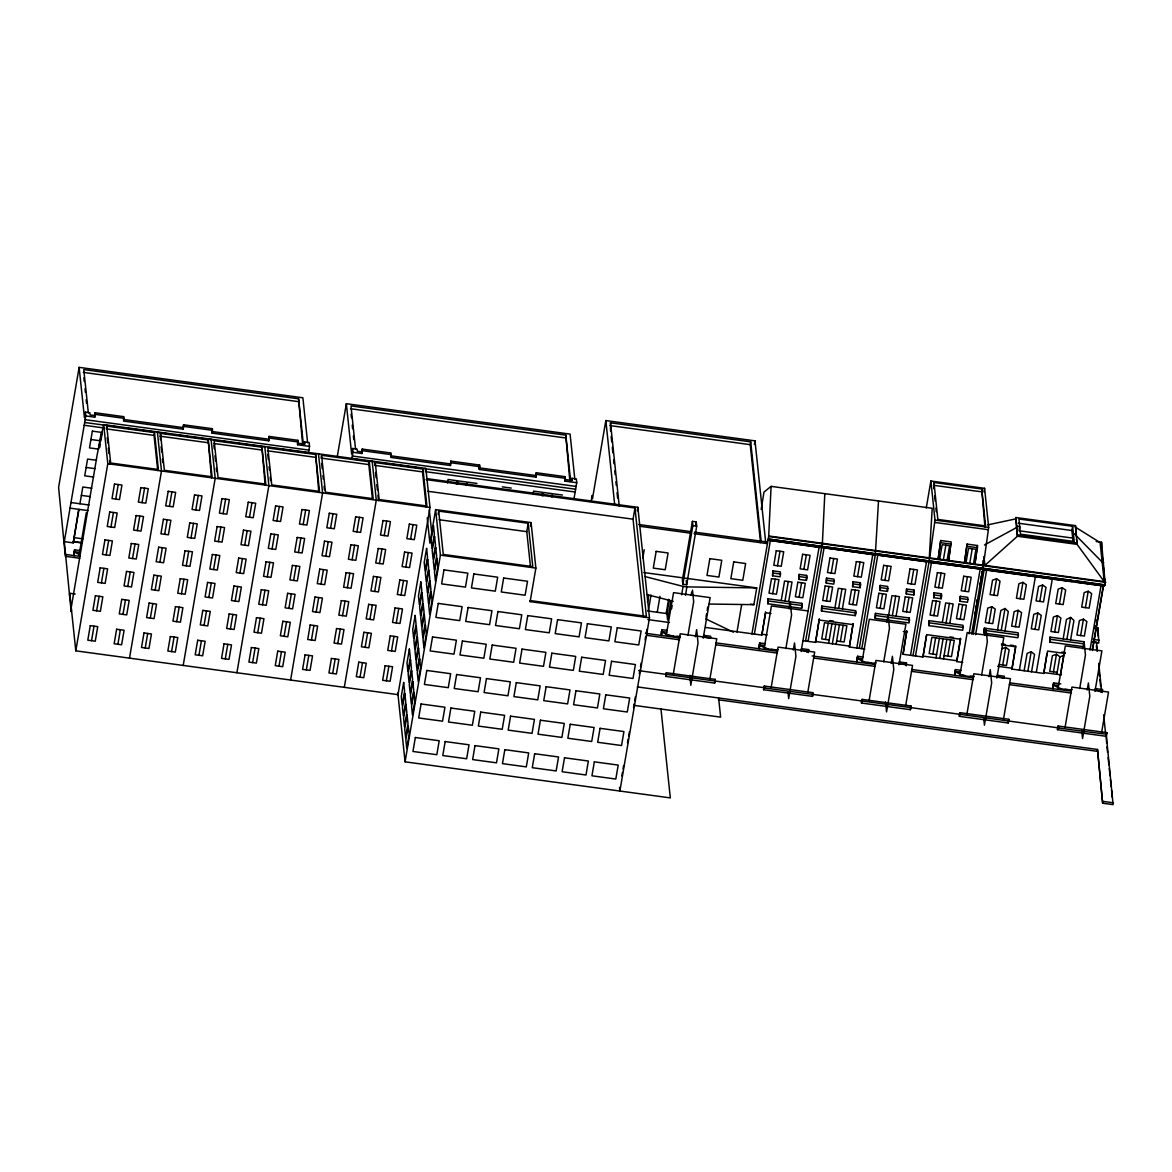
<?xml version="1.0" encoding="UTF-8"?>
<svg xmlns="http://www.w3.org/2000/svg" width="1172" height="1172" viewBox="0 0 1172 1172"><rect width="100%" height="100%" fill="white"/><g stroke="black" fill="none" stroke-linecap="round" stroke-linejoin="round"><path stroke-width="1.5" d="M977.609 599.756L974.958 617.498L977.433 599.581L974.811 616.15M982.385 571.819L979.733 589.56L982.209 571.643L979.587 588.212M79.96 550.547L74.525 549.8L74.129 555.601L74.217 551.631L79.462 552.349M667.234 630.389L661.799 629.657L661.389 635.444L661.477 631.488L666.722 632.191M765.111 643.692L759.676 642.959L759.28 648.761L759.368 644.79L764.613 645.508M862.988 657.009L857.552 656.261L857.157 662.063L857.245 658.093L862.489 658.811M960.864 670.311L955.429 669.578L955.034 675.365L955.121 671.41L960.366 672.113M1060.807 683.891L1053.555 682.91L1053.145 688.711L1053.232 684.741L1058.477 685.459M751.911 634.023L768.671 536.512L771.103 486.365L932.209 508.267L929.015 562.34L978.4 568.786M824.81 493.661L822.363 543.808L805.604 641.04M878.502 500.971L875.323 555.03L824.077 547.793L808.079 641.377M74.129 555.601L74.525 549.8M661.389 635.444L661.799 629.657M759.28 648.761L759.676 642.959M808.416 652.511L808.621 649.61L801.37 648.629M857.157 662.063L857.552 656.261M906.293 665.813L906.498 662.913L899.246 661.931M955.034 675.365L955.429 669.578M1053.145 688.711L1053.555 682.91M1102.281 692.462L1102.486 689.561L1095.234 688.579M929.704 557.872L934.992 520.09L930.876 481.018L984.583 488.314L988.685 527.4L983.411 565.182L768.612 535.97M940.72 540.512L938.157 559.029L940.72 540.512L951.151 541.933L948.602 560.45L950.697 545.288M967.061 544.086L964.512 562.604L967.061 544.086L977.507 545.507L974.958 564.025L977.507 545.507M307.621 442.767L302.874 397.777L79.125 367.363L58.6 487.479L65.339 556.29L79.828 558.253M85.395 412.163L85.79 415.957L94.742 417.173L94.566 415.547L90.098 414.932L89.863 412.764L85.395 412.163L84.443 417.745L79.125 367.363M64.152 540.233L71.184 611.813L71.507 609.982M85.79 415.957L64.299 541.654L73.25 542.87L78.978 509.351M73.25 542.87L78.583 509.996M94.566 415.547L95.049 412.749L123.88 416.675L123.573 421.085L183.242 429.201L183.55 424.791L212.396 428.703L212.088 433.127L268.769 440.833L269.077 436.409L297.908 440.335L297.6 444.759L309.54 446.371L308.426 452.89L277.749 448.715M79.945 503.77L82.802 487.01L91.753 488.226M94.742 417.173L95.049 412.749M69.426 595.112L69.734 593.281L75.184 594.014M79.051 555.118L86.288 512.794M71.243 607.506L97.437 453.33L103.678 424.601L425.875 468.404L429.992 507.491L397.997 694.644L75.799 650.841L69.734 593.281M99.723 447.572L100.294 444.217M100.865 440.862L102.301 432.483M106.769 426.095L110.666 463.013L158.396 469.503L154.514 432.585L106.769 426.095L106.3 428.893L154.03 435.383L157.737 470.543M75.799 650.841L107.795 463.687L103.678 424.601M91.533 640.688L94.009 626.17M96.631 610.802L99.122 596.27M101.407 582.865L103.898 568.347M106.183 554.942L108.674 540.409M110.959 527.004L113.45 512.472M115.735 499.067L118.226 484.549M117.889 644.278L120.364 629.745M122.987 614.377L125.477 599.859M127.763 586.454L130.253 571.921M132.539 558.517L135.029 543.998M137.314 530.579L139.79 516.061M142.09 502.656L144.566 488.123M154.03 435.383L154.514 432.585M160.374 439.705L160.476 433.391L208.206 439.881L212.088 476.799L164.358 470.309L160.476 433.391M129.506 658.137L161.487 470.998L157.37 431.911M145.225 647.984L147.716 633.466M150.338 618.098L152.814 603.58M155.114 590.175L157.59 575.642M159.89 562.238L162.366 547.705M164.666 534.3L167.142 519.782M169.442 506.377L171.918 491.844M183.242 429.201L183.55 424.791M171.581 651.573L174.071 637.055M176.694 621.687L179.169 607.155M181.47 593.75L183.945 579.232M186.245 565.812L188.721 551.294M191.021 537.889L193.497 523.357M195.783 509.952L198.273 495.434M211.429 477.839L208.206 439.881M212.088 433.127L212.396 428.703M183.198 665.447L215.194 478.293L211.077 439.207M198.932 655.295L201.408 640.762M204.031 625.409L206.521 610.876M208.806 597.471L211.297 582.938M213.582 569.533L216.073 555.015M218.358 541.611L220.849 527.078M223.134 513.673L225.625 499.14M225.288 658.869L227.764 644.351M230.386 628.983L232.876 614.465M235.162 601.06L237.652 586.527M239.938 573.123L242.428 558.59M244.714 545.185L247.204 530.667M249.49 517.248L251.965 502.729M265.136 485.135L261.913 447.191L214.168 440.701L218.065 477.619L265.795 484.109L261.913 447.191M268.769 440.833L269.077 436.409M236.905 672.743L268.886 485.589L264.769 446.503M252.625 662.59L255.115 648.072M257.737 632.704L260.213 618.186M262.513 604.767L264.989 590.249M267.289 576.844L269.765 562.311M272.065 548.906L274.541 534.373M276.841 520.969L279.317 506.451M302.698 445.243L298.582 398.802L83.783 369.59L88.34 412.94M297.6 444.759L297.908 440.335M304.193 444.774L304.661 441.976L309.144 442.577L309.54 446.371M278.98 666.179L281.47 651.647M284.093 636.293L286.569 621.761M288.869 608.356L291.345 593.823M293.645 580.418L296.12 565.9M298.421 552.495L300.896 537.963M303.182 524.558L305.672 510.025M318.828 492.445L315.605 454.487L267.875 447.997L271.757 484.915L319.502 491.405L315.605 454.487M321.567 455.293L325.464 492.211L373.194 498.701L369.312 461.783L321.567 455.293L321.099 458.091L368.828 464.581L372.344 497.983M290.597 680.053L322.593 492.899L318.476 453.813M337.448 455.674L346.341 403.695L570.09 434.109L574.822 479.099M306.332 669.901L308.807 655.368M311.444 640L313.92 625.482M316.206 612.077L318.696 597.544M320.981 584.139L323.472 569.621M325.757 556.202L328.248 541.684M330.533 528.279L333.024 513.746M352.596 448.495L352.992 452.289L361.943 453.505L361.782 451.879L357.299 451.264L357.079 449.096L352.596 448.495L351.644 454.077L346.341 403.695M351.878 458.794L352.992 452.289M361.782 451.879L362.251 449.081L391.096 453.007L390.789 457.417L450.458 465.533L450.766 461.109L479.597 465.035L479.289 469.459L535.97 477.165L536.278 472.741L565.124 476.667L564.816 481.077L576.741 482.703L573.928 499.199M361.943 453.505L362.251 449.081M332.687 673.475L335.163 658.957M337.785 643.589L340.276 629.056M342.561 615.652L345.051 601.133M347.337 587.729L349.827 573.196M352.113 559.791L354.603 545.258M356.889 531.854L359.365 517.335M368.828 464.581L369.312 461.783M375.274 462.603L379.157 499.521L426.901 506.011L423.004 469.093L375.274 462.603L374.791 465.387L422.535 471.877L426.227 507.037M344.304 687.349L376.285 500.195L372.183 461.109M360.024 677.196L362.514 662.663M365.137 647.31L367.627 632.777M369.913 619.373L372.388 604.855M374.688 591.435L377.164 576.917M379.464 563.512L381.94 548.979M384.24 535.575L386.716 521.057M386.379 680.786L388.87 666.253M391.492 650.885L393.968 636.367M396.268 622.962L398.744 608.429M401.044 595.024L403.52 580.492M405.82 567.087L408.296 552.569M410.596 539.164L413.071 524.631M422.535 471.877L423.004 469.093M425.48 470.705L425.875 468.404M619.49 787.408L619.871 791.041L649.478 617.849L530.14 601.632L535.868 568.098L531.077 522.595L435.618 509.615L429.89 543.134L427.223 517.848M438.138 514.449L438.709 511.109L528.22 523.269L532.777 566.618L443.28 554.444L438.709 511.109M450.458 465.533L450.766 461.109M447.499 482.849L448.07 479.495L457.021 480.71L456.45 484.065M660.964 709.045L670.325 797.898L405.073 761.829L440.408 555.132L435.618 509.615M457.432 484.197L458.018 480.857L466.954 482.073L466.383 485.428M479.289 469.459L479.597 465.035M535.97 477.165L536.278 472.741M533.011 494.481L533.582 491.127L542.533 492.343L541.962 495.697M530.389 565.959L526.785 531.649L528.22 523.269M530.477 526.169L531.077 522.595M542.958 495.829L543.53 492.474L552.481 493.69L551.909 497.045M569.9 481.575L565.783 435.134L350.985 405.922L355.555 449.272M564.816 481.077L565.124 476.667M571.394 481.091L571.877 478.308L576.346 478.909L576.741 482.703M591.259 500.547L592.124 495.522L592.461 498.774L605.836 420.558L755.002 440.848L765.668 542.153M610.583 431.032L610.48 422.799L750.695 441.859L761.185 541.537M643.325 616.692L633.056 519.181L634.975 508.003L426.139 479.612M637.231 510.904L637.846 507.33L426.652 478.615M642.783 558.121L644.219 549.741M647.515 602.232L648.673 595.391M648.292 611.066L651.017 595.068M621.849 775.952L622.449 772.451M623.05 768.964L623.65 765.477M627.489 742.96L628.177 738.931M628.69 735.972L629.379 731.958M633.525 707.698L634.184 703.815M634.711 700.71L635.385 696.827M639.326 673.783L639.985 669.901M640.513 666.795L641.172 662.913M645.113 639.868L645.713 636.381M646.314 632.895L646.9 629.393M657.243 612.282L659.968 596.284M666.194 613.498L668.626 599.273M670.823 601.324L667.615 620.105L666.941 613.601L669.271 599.947M666.311 634.96L673.548 592.651L710.144 597.617L703.215 638.183M671.585 608.795L672.127 605.602M665.711 676.405L666.341 672.743L715.272 679.394L714.642 683.056L665.711 676.405L666.341 672.743M692.418 521.35L682.397 580.008L682.851 584.257L686.66 584.784L696.695 526.125L696.241 521.862L692.418 521.35L692.872 525.598L682.851 584.257M681.635 594.775L683.071 586.396L644.834 576.521M695.641 525.422L696.241 521.862M685.459 595.288L686.895 586.908L756.746 587.905L753.874 604.664L709.104 604.034M673.255 674.369L680.2 633.803L716.781 638.784L709.851 679.335M691.099 595.493L691.7 591.977M687.964 635.239L693.692 601.734L692.476 590.102M695.436 636.748L696.637 629.686L698.043 642.989L690.806 685.298L689.751 675.336M706.013 617.161L706.599 613.747M707.17 610.334L707.756 606.92M760.525 542.519L750.227 444.657L750.695 441.859M754.387 444.452L755.002 440.848M736.983 632.06L741.656 604.752M761.17 509.41L763.983 492.079L771.103 486.365M754.387 634.081L770.385 540.497M705.588 627.445L761.844 635.092L765.565 611.843M761.844 635.092L765.668 612.736L771 613.469M768.056 598.775L767.807 603.741L801.619 608.327L802.088 605.543L801.868 603.375L768.056 598.775L767.807 603.741M772.831 570.837L772.582 575.804L780.039 576.814L780.508 574.031L780.288 571.863L772.831 570.837L772.582 575.804M772.729 593.691L775.219 579.173M777.505 565.768L779.995 551.236M763.587 689.722L764.217 686.045L813.148 692.711L812.533 696.373L763.587 689.722L764.217 686.045M781.226 600.562L784.566 581.019L792.023 582.03L788.683 601.588M784.962 601.075L788.302 581.517M771.132 687.671L778.076 647.12L814.672 652.086L807.728 692.652M788.976 608.81L790.177 601.749L791.569 615.051L785.855 648.556M799.172 574.427L798.923 579.393L806.38 580.404L806.863 577.606L806.629 575.437L799.172 574.427L798.923 579.393M799.084 597.28L801.575 582.748M803.86 569.343L806.351 554.825M793.312 650.05L794.513 643.003L795.92 656.291L788.683 698.615L787.98 691.963M801.868 603.375L801.619 608.327M806.629 575.437L806.38 580.404M801.091 651.486L819.111 547.119M806.556 652.13A17.976 11.251 12 0 0 808.299 651.442L808.621 649.61M815.536 642.388L819.272 619.138L815.536 642.388L803.113 640.703M821.748 606.071L821.499 611.037L855.311 615.637L855.794 612.839L855.56 610.671L821.748 606.071L821.499 611.037M826.524 578.148L826.275 583.099L833.732 584.125L834.215 581.327L833.981 579.158L826.524 578.148L826.275 583.099M826.436 601.002L828.912 586.469M831.212 573.064L833.688 558.546M825.454 639.458L828.238 623.211M828.619 643.282L831.974 623.724M834.933 607.872L838.273 588.315L845.73 589.326L842.39 608.883M832.354 643.78L835.695 624.237M838.654 608.371L841.994 588.827M836.076 644.292L839.43 624.735M840.383 641.494L843.151 625.247M852.879 581.722L852.63 586.689L860.087 587.699L860.57 584.901L860.336 582.748L852.879 581.722L852.63 586.689M852.791 604.576L855.267 590.058M857.567 576.653L860.043 562.12M849.348 646.988L853.084 623.738L849.348 646.988L864.775 649.083M855.56 610.671L855.311 615.637M860.336 582.748L860.087 587.699M856.805 647.999L872.803 554.429M859.296 648.336L875.294 554.766M861.786 648.673L877.784 555.103L926.51 561.725L910.512 655.309M862.079 661.579L869.302 619.255L905.897 624.237L898.968 664.788M875.455 613.381L875.206 618.333L909.018 622.933L909.487 620.149L909.267 617.981L875.455 613.381L875.206 618.333M880.231 585.443L879.982 590.41L887.438 591.421L887.907 588.622L887.687 586.454L880.231 585.443L879.982 590.41M861.464 703.024L862.094 699.362L911.025 706.013L910.41 709.675L861.464 703.024L862.094 699.362M880.128 608.297L882.619 593.779M884.904 580.36L887.394 565.842M869.023 700.988L875.953 660.422L912.548 665.403L905.604 705.954M886.852 622.112L888.054 615.066L889.46 628.353L883.732 661.858M888.625 615.168L891.965 595.61L899.422 596.636L896.082 616.179M892.361 615.681L895.701 596.123M891.189 663.367L892.405 656.305L893.797 669.593L886.559 711.917L885.519 701.955M906.571 589.033L906.322 593.984L913.779 594.995L914.263 592.212L914.043 590.043L906.571 589.033L906.322 593.984M906.483 611.887L908.974 597.354M911.259 583.949L913.75 569.416M926.261 507.989L930.876 481.018M903.055 654.284L906.776 631.034L903.055 654.284L922.95 656.994L926.759 634.653L960.571 639.238L956.748 661.594L962.725 662.4M908.783 620.764L909.267 617.981M914.043 590.043L913.779 594.995M933.864 488.812L933.967 482.498L981.711 488.988L985.593 525.906L937.864 519.416L933.967 482.498M906.498 662.913L906.176 664.758L899.188 663.806M913.003 655.646L929 562.062M915.479 655.983L931.476 562.399M922.95 656.994L926.378 635.458M929.147 620.677L928.898 625.643L962.71 630.243L963.194 627.445L962.959 625.277L929.147 620.677L928.898 625.643M933.923 592.739L933.674 597.705L941.131 598.716L941.614 595.933L941.38 593.764L933.923 592.739L933.674 597.705M939.651 559.22L942.142 544.702L949.598 545.712L947.108 560.245M933.835 615.593L936.311 601.075M938.611 587.67L941.087 573.137M943.387 559.733L945.863 545.214M941.38 593.764L941.131 598.716M932.868 654.064L935.637 637.817M936.018 657.888L939.373 638.33M942.332 622.464L945.672 602.921L953.129 603.932L949.789 623.489M939.754 658.386L943.094 638.828M946.053 622.977L949.393 603.419M943.489 658.898L946.829 639.341M947.782 656.086L950.551 639.853M960.278 596.328L960.029 601.295L967.486 602.305L967.969 599.507L967.735 597.339L960.278 596.328L960.029 601.295M966.006 562.809L968.497 548.291L975.954 549.302L973.463 563.82M984.934 526.946L981.711 488.988M960.19 619.182L962.666 604.664M964.966 591.245L967.442 576.727M969.742 563.322L972.218 548.789M983.967 491.903L984.583 488.314M956.748 661.594L960.483 638.344L960.571 639.238M959.956 674.882L967.193 632.572L1003.774 637.539L996.845 678.105M969.127 633.818L980.202 569.021L982.693 569.372L767.894 540.16L821.616 547.734M971.617 634.155L982.956 568.244L877.345 553.887M973.112 634.345L984.187 569.563L986.678 569.9L975.602 634.697M959.341 716.326L959.971 712.664L1008.902 719.315L1008.286 722.992L959.341 716.326L959.971 712.664M966.9 714.29L973.829 673.739L1010.425 678.705L1003.496 719.256M984.348 628.177L984.099 633.144L1017.897 637.744L1018.38 634.946L1018.146 632.777L984.348 628.177L984.099 633.144M984.729 635.429L985.93 628.368L987.337 641.655L981.609 675.16M989.022 623.108L991.82 606.715L995.233 609.088L992.757 623.607L985.3 622.596L987.776 608.078L991.82 606.715M993.797 595.171L996.596 578.778L1000.009 581.151L997.533 595.684L990.076 594.658L992.552 580.14L996.596 578.778M984.905 565.373L1017.413 536.249L1015.831 517.511L1075.486 525.627L1077.083 544.365L1104.229 581.605L984.905 565.373L983.967 556.51M989.065 676.669L990.281 669.622L991.673 682.91L984.436 725.219L983.748 718.583M997.519 629.979L1000.844 610.495L1005.005 608.502L1008.301 611.506L1004.975 630.99M1001.254 630.477L1005.005 608.502M1015.831 517.511L1017.413 536.249L1077.083 544.365L1076.526 539.164M1002.734 664.949L1005.752 647.354L1009.136 649.859L1006.47 665.462L999.013 664.436M1015.377 626.683L1018.175 610.304L1021.588 612.663L1019.113 627.196L1011.656 626.185L1014.132 611.652L1018.175 610.304M1020.153 598.76L1022.951 582.367L1026.364 584.74L1023.889 599.258L1016.417 598.247L1018.908 583.715L1022.951 582.367M1065.377 653.493L1047.592 651.075L1043.769 673.417L1011.949 669.095L1015.67 645.845M1011.949 669.095L1015.772 646.754L1001.533 644.805M1019.406 670.106L1035.403 576.536M1024.123 670.75L1027.097 653.419L1031.199 651.705L1034.554 654.43L1031.58 671.761M1027.859 671.263L1031.199 651.705M1035.023 629.364L1037.821 612.971L1041.234 615.344L1038.744 629.862L1031.287 628.851L1033.777 614.318L1037.821 612.971M1039.798 601.426L1042.597 585.033L1046.01 587.406L1043.519 601.925L1036.063 600.914L1038.553 586.396L1042.597 585.033M1036.312 672.406L1052.31 578.836M1043.769 673.417L1046.904 653.61M1049.98 637.114L1049.731 642.066L1083.543 646.666L1084.012 643.868L1083.792 641.699L1049.98 637.114L1049.731 642.066M1073.186 542.636L1071.911 530.506L1072.629 526.301L1018.922 519.006L1020.519 534.183L1074.226 541.479L1072.629 526.301M1054.654 632.03L1057.466 615.637L1060.865 618.01L1058.389 632.528L1050.932 631.518L1053.408 616.999L1057.466 615.637M1059.429 604.093L1062.228 587.699L1065.641 590.073L1063.165 604.606L1055.708 603.58L1058.184 589.062L1062.228 587.699M1103.672 562.296L1102.178 562.091L1076.174 535.692L1075.486 525.627M1076.174 535.692L1076.409 534.3L1073.42 533.89L1072.702 538.08L1019.01 530.784L1019.728 526.594L1016.739 526.184L1016.505 527.59L984.451 545.009M1053.452 671.849L1056.455 654.254L1059.854 656.76L1056.851 674.31M1063.151 638.901L1066.476 619.417L1070.637 617.424L1073.933 620.442L1070.607 639.912M1058.067 688.228L1065.304 645.904L1101.9 650.885L1094.97 691.436M1060.572 674.808L1063.927 655.265L1059.81 656.979M1066.886 639.399L1070.637 617.424M1057.466 729.673L1058.082 726.01L1107.027 732.661L1106.397 736.324L1057.466 729.673L1058.082 726.01M1080.643 635.561L1083.441 619.168L1086.854 621.541L1084.364 636.059L1076.907 635.048L1079.397 620.53L1083.441 619.168M1085.418 607.623L1088.217 591.245L1091.63 593.603L1089.14 608.136L1081.683 607.125L1084.173 592.593L1088.217 591.245M1065.011 727.622L1071.941 687.07L1108.536 692.051L1101.607 732.603M1082.84 648.761L1084.056 641.714L1085.448 655.002L1079.72 688.506M1096.172 541.523L1101.563 542.255L1101.431 548.393M1089.96 650.24L1101.035 585.458L1103.511 585.795L1092.451 650.577M1095.131 629.012L1095.688 625.789M1092.348 649.669L1103.423 584.887L1103.511 585.795M1087.191 690.015L1088.392 682.954L1089.799 696.241L1082.562 738.565L1081.683 730.259M1095.044 627.562L1098.018 627.972L1098.105 636.03M875.587 553.902L768.158 539.032L1105.299 585.136L1101.563 542.255M1098.018 627.972L1098.838 643.047L1092.875 642.241M1100.435 692.095A17.976 11.251 12 0 0 1102.178 691.407L1102.486 689.561M1107.027 732.661L1106.178 734.199L1113.092 804.637L1102.647 803.216L1097.505 749.479L637.334 686.924M1102.647 803.216L1097.505 749.479M714.642 683.056L715.272 679.394M910.41 709.675L911.025 706.013M1008.902 719.315L1008.286 722.992M1001.679 648.849L1005.752 647.354M987.747 524.88L1015.582 518.918M1056.455 654.254L1052.397 655.734L1049.731 671.336L1057.188 672.347M763.368 687.583L765.492 688.052M959.121 714.202L1059.371 728.002M609.997 425.583L750.227 444.657M933.498 485.296L981.228 491.786M83.3 372.388L298.098 401.586M350.501 408.72L565.314 437.918M1018.204 523.195L1071.911 530.506M934.992 520.09L988.685 527.4M934.597 522.39L988.304 529.7M1017.648 534.857L1077.317 542.973M95.225 414.375L124.056 418.301M183.726 426.418L212.557 430.329M269.252 438.035L298.084 441.961M362.426 450.707L391.258 454.633M450.927 462.735L479.773 466.661M536.454 474.367L565.3 478.293M123.412 419.459L183.081 427.575M211.912 431.501L268.593 439.207M297.439 443.133L304.896 444.144L304.661 441.976M390.613 455.791L450.282 463.907M479.128 467.833L535.809 475.539M564.64 479.451L572.097 480.476L571.877 478.308M85.16 419.679L308.91 450.092M352.362 456.011L576.111 486.424M84.677 422.477L109.934 425.905M113.552 426.403L118.958 427.135M122.577 427.619L153.239 431.794M156.858 432.278L171.288 434.241M174.892 434.739L187.535 436.453M191.139 436.951L196.544 437.683M200.163 438.167L214.593 440.13M218.212 440.628L230.84 442.342M234.444 442.84L239.864 443.573M243.468 444.056L265.121 447.001M268.725 447.499L274.145 448.231M353.695 459.043L360.903 460.025M364.521 460.523L377.15 462.237M380.753 462.72L386.174 463.467M389.778 463.951L420.455 468.126M424.059 468.61L575.628 489.222M84.194 425.26L104.044 427.97M425.392 471.657L575.159 492.02M159.993 436.189L207.737 442.679M213.7 443.485L261.429 449.975M267.392 450.795L315.136 457.285M940.955 542.724L951.386 544.145M967.296 546.313L977.741 547.734M467.95 482.205L476.901 483.421M502.261 486.863L511.212 488.079M553.477 493.837L562.428 495.053M90.918 439.515L99.869 440.731M692.872 525.598L696.695 526.125M768.671 536.512L1105.782 582.352M427.824 491.273L633.056 519.181M1072.072 580.36L983.704 568.347L983.469 569.739L1104.288 586.161L1104.537 584.769L1075.676 580.843M988.479 570.149L1072.16 581.532M1075.764 582.015L1099.233 585.209M638.681 524.514L690.806 531.605M694.41 532.088L767.191 541.991L767.367 543.618L694.117 533.656M639.897 526.287L690.542 533.172M96.529 460.288L87.578 459.072L84.721 475.832L93.657 477.048M107.795 463.687L429.992 507.491M86.142 467.452L95.093 468.668M439.075 519.723L526.785 531.649M773.051 573.005L780.508 574.031M799.407 576.595L806.863 577.606M826.758 580.316L834.215 581.327M853.099 583.89L860.57 584.901M880.45 587.612L887.907 588.622M906.806 591.201L914.263 592.212M934.157 594.907L941.614 595.933M960.513 598.496L967.969 599.507M81.366 495.39L90.317 496.606M643.78 572.537L756.746 587.905M1093.344 639.443L1099.321 640.249M70.994 502.539L89.028 505M1093.066 641.626L1096.479 642.095L1097.417 650.973M683.071 586.396L686.895 586.908M440.408 555.132L535.868 568.098M768.275 600.943L802.088 605.543M821.982 608.239L855.794 612.839M875.674 615.549L909.487 620.149M929.381 622.845L963.194 627.445M984.568 630.346L1018.38 634.946M1050.2 639.267L1084.012 643.868M70.042 508.135L88.003 510.582M808.021 610.934L771.425 605.953L764.203 648.277L767.675 648.746M750.461 604.195L753.874 604.664M829.952 620.589L833.497 621.072M949.803 636.894L953.363 637.378M1001.43 643.911L1004.99 644.395M1010.337 645.113L1013.897 645.596M1061.729 652.101L1065.289 652.584M819.36 620.047L853.172 624.647M903.319 631.459L906.879 631.942M647.794 610.993L666.941 613.601M829.19 639.971L821.733 638.96L824.502 622.713L846.887 625.76L844.104 641.992L836.647 640.981M936.589 654.577L929.132 653.551L931.901 637.319L954.286 640.352L951.503 656.598L944.046 655.588M73.851 537.596L82.875 538.827M761.741 634.184L767.089 634.916M815.448 641.494L849.261 646.08M922.847 656.086L956.66 660.686M997.621 666.253L1011.846 668.187M1043.666 672.523L1061.466 674.94M73.177 541.464L82.201 542.68M647.852 619.592L669.505 622.537M73.147 541.786L82.157 543.017M703.493 635.312L710.73 636.308L710.422 638.139L703.434 637.187M997.123 675.248L1004.375 676.229L1004.052 678.061L997.064 677.108M801.311 650.489L808.299 651.442M1095.19 690.455L1102.178 691.407M668.055 635.195L673.285 635.913M676.771 636.381L680.258 636.865M771.161 649.215L776.391 649.933M867.309 662.297L870.781 662.766M961.699 675.131L965.186 675.599M970.401 676.303L973.888 676.786M1065.04 689.18L1068.527 689.649M65.647 554.444L80.15 556.422M645.479 633.29L679.907 637.964M716.136 642.886L777.754 651.266M812.181 655.954L875.587 664.568M911.831 669.505L973.434 677.87M1009.678 682.807L1071.281 691.172M646.973 635.37L679.584 639.795M715.828 644.732L777.432 653.097M813.676 658.034L875.279 666.399M911.523 671.336L973.126 679.701M1009.37 684.638L1070.974 693.004M638.681 670.633L763.704 687.627M763.895 687.891L861.552 700.929M959.399 714.231L861.244 700.885M1057.774 727.841L1082.239 731.167M1083.997 731.401L1106.178 734.199L1106.617 743.253M718.333 699.801L1097.182 751.311M633.949 705.368L720.634 717.147L718.612 697.97M1102.969 801.384L1113.4 802.805M647.178 594.629L673.255 601.353M705.72 618.875L733.438 632.191M1075.251 527.034L1100.127 542.592L1104.229 581.605M1102.31 556.744L1102.662 560.084M1103.365 566.765L1103.892 571.775M1104.595 578.455L1105.299 585.136M1096.421 620.032L1096.787 623.548M1098.721 663.396L1101.519 690.044M1096.347 645.699L1096.919 651.031M1098.779 668.787L1099.526 675.892M1099.907 679.438L1100.655 686.543M1103.628 714.847L1105.489 732.5M1106.998 746.857L1107.569 752.278M1108.141 757.698L1108.902 764.92M1109.283 768.524L1110.045 775.747M1110.426 779.365L1111.188 786.588M1111.569 790.192L1112.331 797.414M982.942 560.699L982.956 568.244M934.611 495.844L935.168 501.118M935.901 508.15L936.267 511.666M887.204 589.252L887.438 591.421M812.299 694.234L812.533 696.373M686.221 580.521L686.66 584.784M637.846 507.33L649.478 617.849M634.975 508.003L646.387 616.355L530.037 600.547L530.14 601.632M610.48 422.799L619.255 506.158M611.154 436.467L611.725 441.903M612.297 447.338L612.868 452.773M613.63 460.025L614.011 463.643M614.773 470.895L615.154 474.513M615.915 481.765L616.296 485.398M617.058 492.636L617.629 498.071M605.836 420.558L614.597 503.784M565.783 435.134L570.544 480.286M429.318 509.805L431.941 534.666M375.538 472.419L376.095 477.693M376.827 484.725L377.384 489.999M377.941 495.273L378.497 500.547M397.821 692.974L405.073 761.829M351.087 414.17L351.468 417.818M352.23 425.084L352.611 428.732M353.387 435.999L353.768 439.632M321.655 463.365L322.212 468.639M322.945 475.671L323.311 479.187M324.058 486.219L324.424 489.735M298.582 398.802L303.328 443.954M267.773 454.311L268.329 459.585M269.062 466.617L269.428 470.133M270.175 477.165L270.542 480.681M213.875 445.243L214.256 448.759M214.989 455.791L215.545 461.065M216.293 468.097L216.659 471.613M161.106 446.737L161.663 452.011M162.41 459.043L162.776 462.559M107.223 437.683L107.78 442.957M108.337 448.231L108.893 453.505M109.626 460.537L109.992 464.053M83.871 377.838L84.252 381.486M85.029 388.752L85.409 392.4M86.171 399.667L86.552 403.315M973.888 676.288A17.976 11.251 12 0 1 955.121 671.41M876.011 662.986A17.976 11.251 12 0 1 857.245 658.093M778.135 649.669A17.976 11.251 12 0 1 759.368 644.79M680.258 636.367A17.976 11.251 12 0 1 661.477 631.488M79.813 554.722A17.976 11.251 12 0 1 74.217 551.631M1072.014 689.634A17.976 11.251 12 0 1 1053.232 684.741M92.354 431.135L89.482 447.894L98.433 449.11L101.305 432.351L92.354 431.135M90.288 625.658L87.797 640.176L95.254 641.201L97.745 626.668L90.288 625.658M95.386 595.772L92.91 610.29L100.367 611.315L102.843 596.782L95.386 595.772M100.162 567.834L97.686 582.367L105.143 583.378L107.619 568.845L100.162 567.834M104.938 539.896L102.462 554.429L109.919 555.44L112.395 540.922L104.938 539.896M109.714 511.974L107.238 526.492L114.695 527.503L117.171 512.984L109.714 511.974M114.49 484.036L112.014 498.569L119.471 499.58L121.947 485.047L114.49 484.036M116.629 629.247L114.153 643.765L121.61 644.776L124.1 630.258L116.629 629.247M121.742 599.346L119.266 613.879L126.723 614.89L129.198 600.372L121.742 599.346M126.517 571.423L124.042 585.941L131.498 586.952L133.974 572.434L126.517 571.423M131.293 543.486L128.817 558.004L136.274 559.029L138.75 544.497L131.293 543.486M136.069 515.548L133.579 530.081L141.05 531.092L143.526 516.574L136.069 515.548M140.845 487.625L138.355 502.143L145.811 503.154L148.302 488.636L140.845 487.625M143.98 632.953L141.504 647.486L148.961 648.497L151.437 633.979L143.98 632.953M149.093 603.067L146.603 617.6L154.074 618.611L156.55 604.078L149.093 603.067M153.869 575.144L151.378 589.663L158.835 590.673L161.326 576.155L153.869 575.144M158.645 547.207L156.154 561.725L163.611 562.75L166.102 548.218L158.645 547.207M163.421 519.269L160.93 533.802L168.387 534.813L170.878 520.28L163.421 519.269M168.197 491.332L165.706 505.865L173.163 506.875L175.654 492.357L168.197 491.332M170.336 636.543L167.845 651.061L175.317 652.086L177.792 637.553L170.336 636.543M175.448 606.657L172.958 621.175L180.415 622.186L182.905 607.667L175.448 606.657M180.224 578.719L177.734 593.252L185.191 594.263L187.681 579.73L180.224 578.719M185 550.781L182.51 565.314L189.967 566.325L192.457 551.807L185 550.781M189.761 522.859L187.286 537.377L194.742 538.388L197.233 523.869L189.761 522.859M194.537 494.921L192.061 509.439L199.518 510.465L201.994 495.932L194.537 494.921M197.687 640.264L195.197 654.782L202.653 655.793L205.144 641.274L197.687 640.264M202.785 610.378L200.309 624.896L207.766 625.907L210.257 611.388L202.785 610.378M207.561 582.44L205.085 596.958L212.542 597.984L215.018 583.451L207.561 582.44M212.337 554.503L209.861 569.035L217.318 570.046L219.794 555.513L212.337 554.503M217.113 526.565L214.637 541.098L222.094 542.109L224.57 527.59L217.113 526.565M221.889 498.642L219.413 513.16L226.87 514.171L229.346 499.653L221.889 498.642M224.028 643.838L221.552 658.371L229.009 659.382L231.499 644.864L224.028 643.838M229.141 613.952L226.665 628.485L234.122 629.496L236.598 614.963L229.141 613.952M233.917 586.015L231.441 600.547L238.898 601.558L241.373 587.04L233.917 586.015M238.692 558.092L236.217 572.61L243.673 573.621L246.149 559.103L238.692 558.092M243.468 530.154L240.993 544.687L248.449 545.698L250.925 531.165L243.468 530.154M248.244 502.217L245.754 516.749L253.225 517.76L255.701 503.242L248.244 502.217M251.379 647.559L248.904 662.092L256.36 663.103L258.836 648.57L251.379 647.559M256.492 617.673L254.002 632.191L261.473 633.217L263.949 618.684L256.492 617.673M261.268 589.736L258.778 604.269L266.234 605.279L268.725 590.747L261.268 589.736M266.044 561.813L263.554 576.331L271.01 577.342L273.501 562.824L266.044 561.813M270.82 533.875L268.329 548.393L275.786 549.419L278.277 534.886L270.82 533.875M275.596 505.938L273.105 520.471L280.562 521.481L283.053 506.949L275.596 505.938M277.735 651.149L275.259 665.667L282.716 666.678L285.192 652.159L277.735 651.149M282.848 621.263L280.357 635.781L287.814 636.792L290.304 622.273L282.848 621.263M287.623 593.325L285.133 607.843L292.59 608.869L295.08 594.336L287.623 593.325M292.399 565.387L289.909 579.92L297.366 580.931L299.856 566.398L292.399 565.387M297.175 537.45L294.685 551.983L302.142 552.994L304.632 538.475L297.175 537.45M301.937 509.527L299.461 524.045L306.918 525.056L309.408 510.538L301.937 509.527M305.086 654.855L302.596 669.388L310.053 670.399L312.543 655.88L305.086 654.855M310.184 624.969L307.709 639.502L315.165 640.513L317.656 625.995L310.184 624.969M314.96 597.046L312.485 611.564L319.941 612.575L322.417 598.057L314.96 597.046M319.736 569.109L317.26 583.627L324.717 584.652L327.193 570.119L319.736 569.109M324.512 541.171L322.036 555.704L329.493 556.715L331.969 542.182L324.512 541.171M329.288 513.248L326.812 527.766L334.269 528.777L336.745 514.259L329.288 513.248M331.442 658.444L328.951 672.977L336.408 673.988L338.898 659.455L331.442 658.444M336.54 628.558L334.064 643.076L341.521 644.102L343.997 629.569L336.54 628.558M341.316 600.621L338.84 615.154L346.297 616.164L348.773 601.632L341.316 600.621M346.092 572.683L343.616 587.216L351.073 588.227L353.548 573.709L346.092 572.683M350.868 544.76L348.392 559.278L355.849 560.289L358.324 545.771L350.868 544.76M355.643 516.823L353.153 531.356L360.624 532.366L363.1 517.834L355.643 516.823M358.779 662.165L356.303 676.683L363.76 677.709L366.235 663.176L358.779 662.165M363.891 632.279L361.401 646.798L368.872 647.808L371.348 633.29L363.891 632.279M368.667 604.342L366.177 618.86L373.648 619.885L376.124 605.353L368.667 604.342M373.443 576.404L370.953 590.937L378.41 591.948L380.9 577.43L373.443 576.404M378.219 548.481L375.729 563L383.185 564.01L385.676 549.492L378.219 548.481M382.995 520.544L380.504 535.062L387.961 536.087L390.452 521.555L382.995 520.544M385.134 665.74L382.658 680.273L390.115 681.284L392.591 666.765L385.134 665.74M390.247 635.854L387.756 650.387L395.213 651.398L397.704 636.865L390.247 635.854M395.023 607.931L392.532 622.449L399.989 623.46L402.479 608.942L395.023 607.931M399.798 579.994L397.308 594.512L404.765 595.537L407.255 581.004L399.798 579.994M404.574 552.056L402.084 566.589L409.541 567.6L412.031 553.067L404.574 552.056M409.336 524.118L406.86 538.651L414.317 539.662L416.807 525.144L409.336 524.118M403.666 682.514L401.278 696.476L402.186 705.148L404.574 691.187L403.666 682.514M409.394 648.995L407.006 662.956L407.929 671.629L410.317 657.668L409.394 648.995M415.122 615.476L412.734 629.437L413.657 638.11L416.045 624.134L415.122 615.476M420.851 581.957L418.463 595.918L419.386 604.591L421.774 590.615L420.851 581.957M426.593 548.437L424.205 562.399L425.114 571.072L427.502 557.096L426.593 548.437M404.809 693.341L402.421 707.317L403.329 715.989L405.717 702.013L404.809 693.341M410.537 659.821L408.149 673.797L409.057 682.456L411.445 668.494L410.537 659.821M416.265 626.302L413.877 640.278L414.8 648.936L417.188 634.975L416.265 626.302M421.993 592.783L419.605 606.759L420.528 615.417L422.916 601.456L421.993 592.783M427.721 559.264L425.333 573.24L426.256 581.898L428.644 567.937L427.721 559.264M433.464 525.745L431.076 539.721L431.985 548.379L434.373 534.417L433.464 525.745M405.952 704.182L403.564 718.143L404.472 726.816L406.86 712.854L405.952 704.182M411.68 670.662L409.292 684.624L410.2 693.297L412.588 679.335L411.68 670.662M417.408 637.143L415.02 651.105L415.928 659.777L418.316 645.816L417.408 637.143M423.136 603.624L420.748 617.585L421.671 626.258L424.059 612.297L423.136 603.624M428.864 570.105L426.476 584.066L427.399 592.739L429.787 578.778L428.864 570.105M434.592 536.586L432.204 550.547L433.127 559.22L435.515 545.258L434.592 536.586M407.094 715.023L404.706 728.984L405.615 737.657L408.002 723.681L407.094 715.023M412.822 681.503L410.434 695.465L411.343 704.138L413.731 690.162L412.822 681.503M418.55 647.984L416.163 661.946L417.071 670.618L419.459 656.642L418.55 647.984M424.279 614.465L421.891 628.426L422.799 637.099L425.187 623.123L424.279 614.465M430.007 580.946L427.619 594.907L428.542 603.58L430.915 589.604L430.007 580.946M435.735 547.427L433.347 561.388L434.27 570.061L436.658 556.085L435.735 547.427M408.237 725.849L405.849 739.825L406.757 748.483L409.145 734.522L408.237 725.849M413.965 692.33L411.577 706.306L412.485 714.964L414.873 701.003L413.965 692.33M419.693 658.811L417.305 672.787L418.214 681.445L420.602 667.483L419.693 658.811M425.421 625.291L423.033 639.267L423.942 647.926L426.33 633.964L425.421 625.291M431.15 591.772L428.762 605.748L429.67 614.406L432.058 600.445L431.15 591.772M436.878 558.253L434.49 572.229L435.413 580.887L437.786 566.926L436.878 558.253M415.342 737.496L412.954 751.472L436.819 754.709L439.207 740.748L415.342 737.496M421.07 703.976L418.682 717.953L442.547 721.19L444.935 707.229L421.07 703.976M426.798 670.457L424.411 684.433L448.275 687.671L450.663 673.71L426.798 670.457M432.527 636.938L430.139 650.914L454.003 654.152L456.391 640.19L432.527 636.938M438.255 603.419L435.867 617.395L459.732 620.633L462.12 606.671L438.255 603.419M443.983 569.9L441.595 583.876L465.46 587.113L467.848 573.152L443.983 569.9M445.17 741.554L442.782 755.53L466.646 758.767L469.034 744.806L445.17 741.554M450.898 708.035L448.51 722.011L472.375 725.248L474.763 711.287L450.898 708.035M456.626 674.515L454.238 688.491L478.117 691.729L480.505 677.768L456.626 674.515M462.369 640.996L459.981 654.972L483.846 658.21L486.233 644.248L462.369 640.996M468.097 607.477L465.709 621.438L489.574 624.691L491.962 610.729L468.097 607.477M473.825 573.958L471.437 587.919L495.302 591.171L497.69 577.21L473.825 573.958M475.012 745.612L472.624 759.573L496.488 762.826L498.876 748.864L475.012 745.612M480.74 712.093L478.352 726.054L502.217 729.306L504.605 715.345L480.74 712.093M486.468 678.573L484.08 692.535L507.945 695.787L510.333 681.826L486.468 678.573M492.196 645.054L489.808 659.016L513.673 662.268L516.061 648.306L492.196 645.054M497.924 611.535L495.536 625.496L519.401 628.749L521.789 614.787L497.924 611.535M503.652 578.016L501.264 591.977L525.129 595.23L527.517 581.253L503.652 578.016M504.839 749.67L502.451 763.631L526.316 766.884L528.704 752.922L504.839 749.67M510.567 716.151L508.179 730.112L532.044 733.364L534.432 719.388L510.567 716.151M516.295 682.631L513.907 696.593L537.772 699.845L540.16 685.869L516.295 682.631M522.023 649.112L519.635 663.074L543.5 666.326L545.888 652.35L522.023 649.112M527.752 615.593L525.364 629.554L549.243 632.807L551.631 618.831L527.752 615.593M534.666 753.728L532.278 767.689L556.158 770.942L558.546 756.966L534.666 753.728M540.409 720.209L538.021 734.17L561.886 737.422L564.274 723.446L540.409 720.209M546.137 686.689L543.749 700.651L567.614 703.903L570.002 689.927L546.137 686.689M551.865 653.17L549.478 667.132L573.342 670.384L575.73 656.408L551.865 653.17M557.594 619.651L555.206 633.613L579.071 636.865L581.458 622.889L557.594 619.651M564.508 757.786L562.12 771.747L585.985 775L588.373 761.024L564.508 757.786M570.237 724.267L567.849 738.228L591.713 741.48L594.101 727.504L570.237 724.267M575.965 690.748L573.577 704.709L597.442 707.961L599.83 693.985L575.965 690.748M581.693 657.228L579.305 671.19L603.17 674.442L605.558 660.466L581.693 657.228M587.421 623.709L585.033 637.671L608.898 640.908L611.286 626.947L587.421 623.709M594.336 761.844L591.948 775.805L615.813 779.043L618.201 765.082L594.336 761.844M600.064 728.325L597.676 742.286L621.541 745.524L623.929 731.562L600.064 728.325M605.792 694.806L603.404 708.767L627.284 712.005L629.672 698.043L605.792 694.806M611.535 661.286L609.147 675.248L633.012 678.485L635.4 664.524L611.535 661.286M617.263 627.753L614.875 641.729L638.74 644.966L641.128 631.005L617.263 627.753M656.144 551.353L653.287 568.112L665.213 569.739L668.084 552.979L656.144 551.353M709.851 558.663L706.98 575.423L718.919 577.049L721.776 560.289L709.851 558.663M733.716 561.901L730.845 578.66L742.784 580.287L745.641 563.527L733.716 561.901M771.484 578.66L769.008 593.193L776.465 594.204L778.941 579.671L771.484 578.66M776.26 550.737L773.784 565.256L781.241 566.266L783.716 551.748L776.26 550.737M797.839 582.25L795.363 596.768L802.82 597.793L805.296 583.26L797.839 582.25M802.615 554.312L800.139 568.845L807.596 569.856L810.072 555.323L802.615 554.312M825.191 585.971L822.7 600.489L830.157 601.5L832.647 586.982L825.191 585.971M829.966 558.033L827.476 572.551L834.933 573.577L837.423 559.044L829.966 558.033M851.546 589.545L849.055 604.078L856.512 605.089L859.003 590.556L851.546 589.545M856.322 561.608L853.831 576.141L861.288 577.151L863.779 562.633L856.322 561.608M878.883 593.266L876.407 607.785L883.864 608.81L886.34 594.277L878.883 593.266M883.659 565.329L881.183 579.862L888.64 580.873L891.116 566.354L883.659 565.329M905.238 596.856L902.762 611.374L910.219 612.385L912.695 597.867L905.238 596.856M910.014 568.918L907.538 583.436L914.995 584.462L917.471 569.929L910.014 568.918M932.59 600.562L930.099 615.095L937.556 616.106L940.047 601.588L932.59 600.562M937.366 572.639L934.875 587.157L942.332 588.168L944.822 573.65L937.366 572.639M958.945 604.151L956.455 618.67L963.911 619.695L966.402 605.162L958.945 604.151M963.721 576.214L961.23 590.747L968.687 591.757L971.178 577.225L963.721 576.214"/></g></svg>
